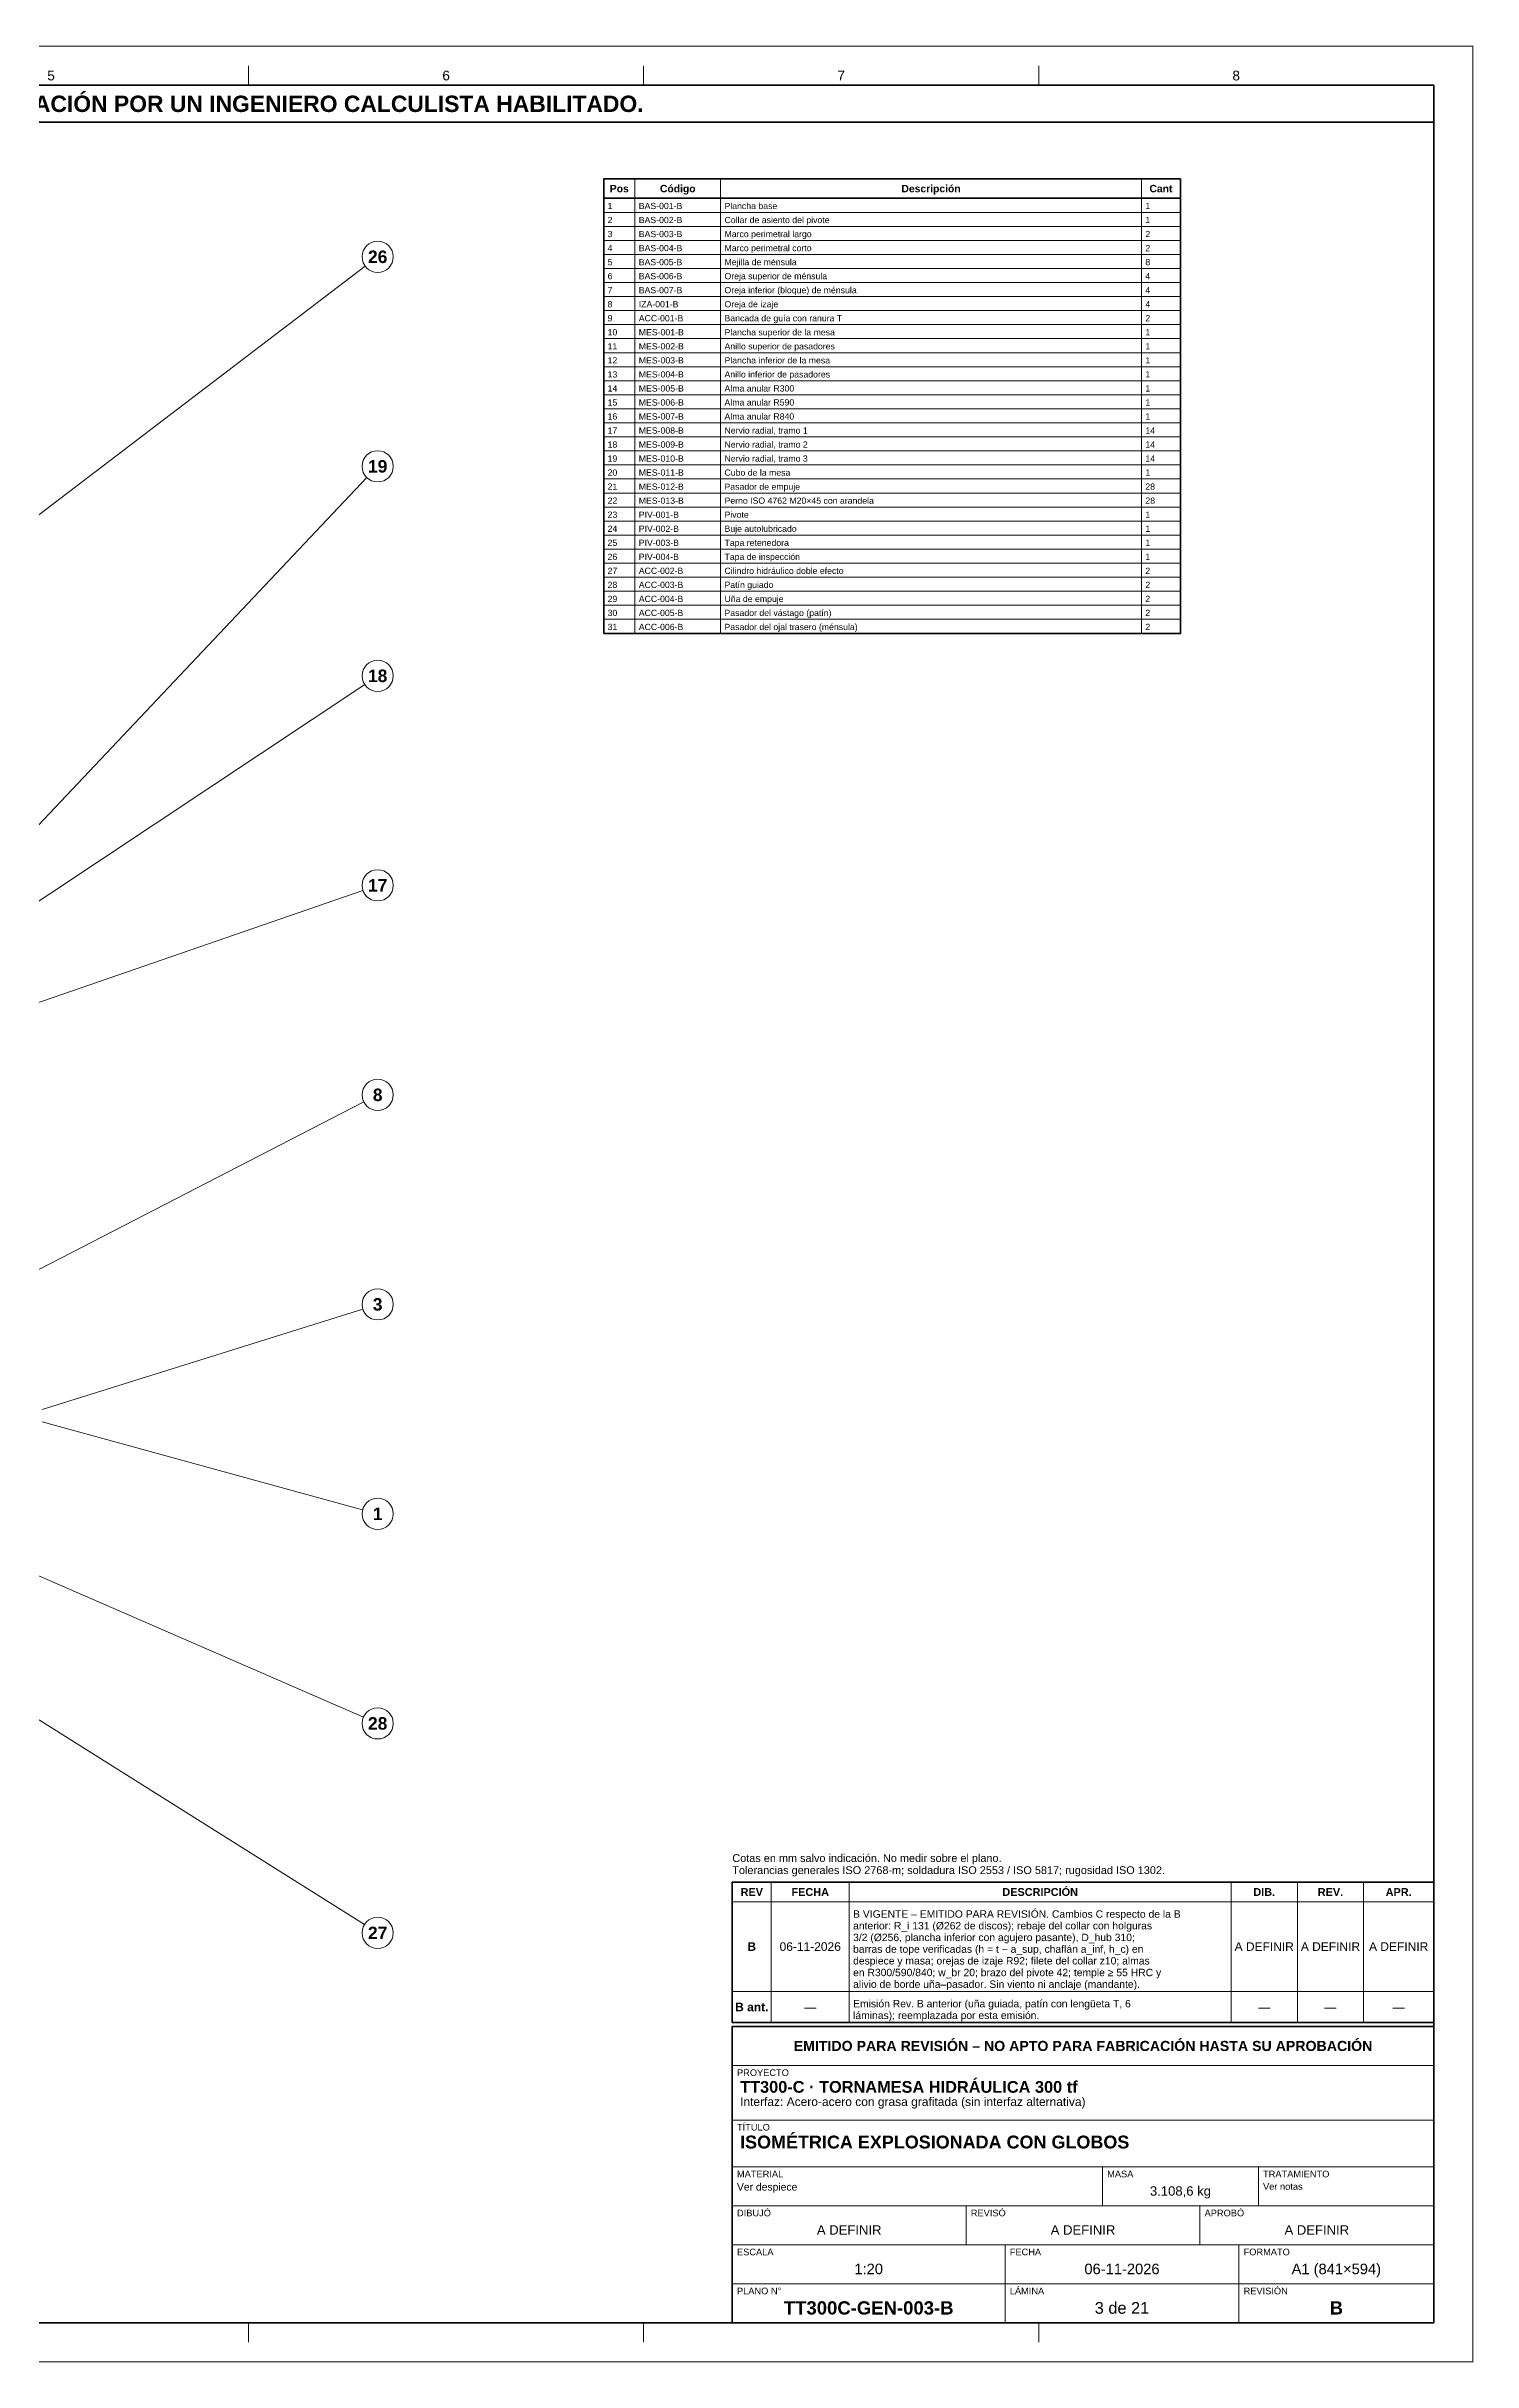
# Model space of a CAD drawing. Header units: millimetres. Extents: x 0 to 841, y 0 to 594.
# Drawn here: x 475 to 841, y 0 to 594 of the extents above; entities that cross this region are included whole.
import ezdxf
from ezdxf.enums import TextEntityAlignment as Align

# ---------------------------------------------------------------- set-up
doc = ezdxf.new("R2010")
doc.units = ezdxf.units.MM
for name, color, linetype, lineweight in [('COTA', 7, 'CONTINUOUS', 18), ('FINA', 7, 'CONTINUOUS', 18), ('MARCO', 7, 'CONTINUOUS', 70), ('TXT', 7, 'CONTINUOUS', 25), ('VIS', 7, 'CONTINUOUS', 50)]:
    doc.layers.add(name, color=color, linetype=linetype, lineweight=lineweight)
doc.styles.add('STD', font='LiberationSans-Regular.ttf')
doc.styles.add('STDB', font='LiberationSans-Bold.ttf')

msp = doc.modelspace()

# ---------------------------------------------------------------- linework, layer by layer
at = {"layer": 'COTA'}
for p, q in [((327.15, 362.89), (556.82, 537.58)), ((390.73, 307.34), (557.25, 483.34)), ((369.61, 306.06), (556.67, 430.29)), ((345.11, 304.58), (556.22, 377.44)), ((428.7, 257.34), (556.44, 323.17)), ((473.87, 244.32), (556.18, 270.06)), ((473.87, 241.09), (556.14, 218.56)), ((400.74, 233.01), (556.33, 165.35)), ((367.38, 231.16), (556.61, 112.13))]:
    msp.add_line(p, q, dxfattribs=at)
at = {"layer": 'FINA'}
for p, q in [((526.88, 584), (526.88, 589)), ((628.25, 584), (628.25, 589)), ((729.62, 584), (729.62, 589)), ((626, 560), (626, 443.4)), ((648, 560), (648, 443.4)), ((756, 560), (756, 443.4)), ((618, 555), (766, 555)), ((618, 551.4), (766, 551.4)), ((618, 547.8), (766, 547.8)), ((618, 544.2), (766, 544.2)), ((618, 540.6), (766, 540.6)), ((618, 537), (766, 537)), ((618, 533.4), (766, 533.4)), ((618, 529.8), (766, 529.8)), ((618, 526.2), (766, 526.2)), ((618, 522.6), (766, 522.6)), ((618, 519), (766, 519)), ((618, 515.4), (766, 515.4)), ((618, 511.8), (766, 511.8)), ((618, 508.2), (766, 508.2)), ((618, 504.6), (766, 504.6)), ((618, 501), (766, 501)), ((618, 497.4), (766, 497.4)), ((618, 493.8), (766, 493.8)), ((618, 490.2), (766, 490.2)), ((618, 486.6), (766, 486.6)), ((618, 483), (766, 483)), ((618, 479.4), (766, 479.4)), ((618, 475.8), (766, 475.8)), ((618, 472.2), (766, 472.2)), ((618, 468.6), (766, 468.6)), ((618, 465), (766, 465)), ((618, 461.4), (766, 461.4)), ((618, 457.8), (766, 457.8)), ((618, 454.2), (766, 454.2)), ((618, 450.6), (766, 450.6)), ((618, 447), (766, 447)), ((661, 87), (661, 123)), ((681, 87), (681, 123)), ((779, 87), (779, 123)), ((796, 87), (796, 123)), ((813, 87), (813, 123)), ((651, 118), (831, 118)), ((651, 95), (831, 95)), ((651, 87), (831, 87)), ((651, 86), (831, 86)), ((651, 76), (831, 76)), ((651, 62), (831, 62)), ((651, 50), (831, 50)), ((746, 40), (746, 50)), ((786, 40), (786, 50)), ((651, 40), (831, 40)), ((711, 30), (711, 40)), ((771, 30), (771, 40)), ((651, 30), (831, 30)), ((721, 20), (721, 30)), ((781, 20), (781, 30)), ((651, 20), (831, 20)), ((721, 10), (721, 20)), ((781, 10), (781, 20)), ((526.88, 10), (526.88, 5)), ((628.25, 10), (628.25, 5)), ((729.62, 10), (729.62, 5))]:
    msp.add_line(p, q, dxfattribs=at)
msp.add_lwpolyline([(0, 0), (841, 0), (841, 594), (0, 594)], close=True, dxfattribs=at)
for centre in [(560, 540), (560, 486.25), (560, 432.5), (560, 378.75), (560, 325), (560, 271.25), (560, 217.5), (560, 163.75), (560, 110)]:
    msp.add_circle(centre, 4, dxfattribs=at)
at = {"layer": 'MARCO'}
for points in [[(20, 10), (831, 10), (831, 584), (20, 584)], [(20, 574.5), (831, 574.5), (831, 584), (20, 584)], [(651, 87), (831, 87), (831, 123), (651, 123)], [(651, 10), (831, 10), (831, 86), (651, 86)]]:
    msp.add_lwpolyline(points, close=True, dxfattribs=at)
at = {"layer": 'VIS'}
for p, q in [((618, 560), (618, 443.4)), ((766, 560), (766, 443.4)), ((618, 443.4), (766, 443.4))]:
    msp.add_line(p, q, dxfattribs=at)
msp.add_lwpolyline([(618, 555), (766, 555), (766, 560), (618, 560)], close=True, dxfattribs=at)

# ---------------------------------------------------------------- texts
at = {"layer": 'TXT'}
for s, height, style, p in [('ESTOS PLANOS NO SON VÁLIDOS PARA FABRICACIÓN HASTA SU REVISIÓN Y APROBACIÓN POR UN INGENIERO CALCULISTA HABILITADO.', 4.2, 'STDB', (425.5, 579.25)), ('5', 2.5, 'STD', (476.19, 586.5)), ('6', 2.5, 'STD', (577.56, 586.5)), ('7', 2.5, 'STD', (678.94, 586.5)), ('8', 2.5, 'STD', (780.31, 586.5)), ('Pos', 1.9, 'STDB', (622, 557.5)), ('Código', 1.9, 'STDB', (637, 557.5)), ('Descripción', 1.9, 'STDB', (702, 557.5)), ('Cant', 1.9, 'STDB', (761, 557.5)), ('26', 3.2, 'STDB', (560, 540)), ('19', 3.2, 'STDB', (560, 486.25)), ('18', 3.2, 'STDB', (560, 432.5)), ('17', 3.2, 'STDB', (560, 378.75)), ('8', 3.2, 'STDB', (560, 325)), ('3', 3.2, 'STDB', (560, 271.25)), ('1', 3.2, 'STDB', (560, 217.5)), ('28', 3.2, 'STDB', (560, 163.75)), ('REV', 2, 'STDB', (656, 120.5)), ('FECHA', 2, 'STDB', (671, 120.5)), ('DESCRIPCIÓN', 2, 'STDB', (730, 120.5)), ('DIB.', 2, 'STDB', (787.5, 120.5)), ('REV.', 2, 'STDB', (804.5, 120.5)), ('APR.', 2, 'STDB', (822, 120.5)), ('27', 3.2, 'STDB', (560, 110)), ('B', 2.2, 'STDB', (656, 106.5)), ('06-11-2026', 2.2, 'STD', (671, 106.5)), ('A DEFINIR', 2.2, 'STD', (787.5, 106.5)), ('A DEFINIR', 2.2, 'STD', (804.5, 106.5)), ('A DEFINIR', 2.2, 'STD', (822, 106.5)), ('B ant.', 2.2, 'STDB', (656, 91)), ('—', 2.2, 'STD', (671, 91)), ('—', 2.2, 'STD', (787.5, 91)), ('—', 2.2, 'STD', (804.5, 91)), ('—', 2.2, 'STD', (822, 91)), ('EMITIDO PARA REVISIÓN – NO APTO PARA FABRICACIÓN HASTA SU APROBACIÓN', 2.6, 'STDB', (741, 81)), ('3.108,6 kg', 2.4, 'STD', (766, 43.8)), ('A DEFINIR', 2.4, 'STD', (681, 33.8)), ('A DEFINIR', 2.4, 'STD', (741, 33.8)), ('A DEFINIR', 2.4, 'STD', (801, 33.8)), ('1:20', 2.7, 'STD', (686, 23.8)), ('06-11-2026', 2.7, 'STD', (751, 23.8)), ('A1 (841×594)', 2.7, 'STD', (806, 23.8)), ('TT300C-GEN-003-B', 3.4, 'STDB', (686, 13.8)), ('3 de 21', 3, 'STD', (751, 13.8)), ('B', 3.4, 'STDB', (806, 13.8))]:
    msp.add_text(s, height=height, dxfattribs=dict(at, style=style)).set_placement(p, align=Align.MIDDLE_CENTER)
at = {"layer": 'TXT', "style": 'STD'}
for s, p in [('1', (619, 553.04)), ('BAS-001-B', (627, 553.04)), ('Plancha base', (649, 553.04)), ('1', (757, 553.04)), ('3', (619, 545.84)), ('2', (619, 549.44)), ('BAS-002-B', (627, 549.44)), ('BAS-003-B', (627, 545.84)), ('Collar de asiento del pivote', (649, 549.44)), ('Marco perimetral largo', (649, 545.84)), ('2', (757, 545.84)), ('1', (757, 549.44)), ('4', (619, 542.24)), ('BAS-004-B', (627, 542.24)), ('Marco perimetral corto', (649, 542.24)), ('2', (757, 542.24)), ('5', (619, 538.64)), ('6', (619, 535.04)), ('BAS-005-B', (627, 538.64)), ('BAS-006-B', (627, 535.04)), ('Oreja superior de ménsula', (649, 535.04)), ('Mejilla de ménsula', (649, 538.64)), ('4', (757, 535.04)), ('8', (757, 538.64)), ('8', (619, 527.84)), ('7', (619, 531.44)), ('BAS-007-B', (627, 531.44)), ('IZA-001-B', (627, 527.84)), ('Oreja inferior (bloque) de ménsula', (649, 531.44)), ('Oreja de izaje', (649, 527.84)), ('4', (757, 531.44)), ('9', (619, 524.24)), ('ACC-001-B', (627, 524.24)), ('Bancada de guía con ranura T', (649, 524.24)), ('4', (757, 527.84)), ('2', (757, 524.24)), ('10', (619, 520.64)), ('11', (619, 517.04)), ('MES-001-B', (627, 520.64)), ('MES-002-B', (627, 517.04)), ('Anillo superior de pasadores', (649, 517.04)), ('Plancha superior de la mesa', (649, 520.64)), ('1', (757, 520.64)), ('1', (757, 517.04)), ('12', (619, 513.44)), ('MES-003-B', (627, 513.44)), ('Plancha inferior de la mesa', (649, 513.44)), ('1', (757, 513.44)), ('13', (619, 509.84)), ('14', (619, 506.24)), ('MES-004-B', (627, 509.84)), ('MES-005-B', (627, 506.24)), ('Anillo inferior de pasadores', (649, 509.84)), ('Alma anular R300', (649, 506.24)), ('1', (757, 509.84)), ('1', (757, 506.24)), ('15', (619, 502.64)), ('16', (619, 499.04)), ('MES-006-B', (627, 502.64)), ('MES-007-B', (627, 499.04)), ('Alma anular R590', (649, 502.64)), ('Alma anular R840', (649, 499.04)), ('1', (757, 502.64)), ('1', (757, 499.04)), ('17', (619, 495.44)), ('MES-008-B', (627, 495.44)), ('Nervio radial, tramo 1', (649, 495.44)), ('14', (757, 495.44)), ('18', (619, 491.84)), ('19', (619, 488.24)), ('MES-009-B', (627, 491.84)), ('MES-010-B', (627, 488.24)), ('Nervio radial, tramo 2', (649, 491.84)), ('Nervio radial, tramo 3', (649, 488.24)), ('14', (757, 491.84)), ('14', (757, 488.24)), ('20', (619, 484.64)), ('21', (619, 481.04)), ('MES-011-B', (627, 484.64)), ('MES-012-B', (627, 481.04)), ('Cubo de la mesa', (649, 484.64)), ('Pasador de empuje', (649, 481.04)), ('28', (757, 481.04)), ('1', (757, 484.64)), ('22', (619, 477.44)), ('MES-013-B', (627, 477.44)), ('Perno ISO 4762 M20×45 con arandela', (649, 477.44)), ('28', (757, 477.44)), ('23', (619, 473.84)), ('24', (619, 470.24)), ('PIV-001-B', (627, 473.84)), ('PIV-002-B', (627, 470.24)), ('Pivote', (649, 473.84)), ('Buje autolubricado', (649, 470.24)), ('1', (757, 473.84)), ('1', (757, 470.24)), ('25', (619, 466.64)), ('26', (619, 463.04)), ('PIV-003-B', (627, 466.64)), ('PIV-004-B', (627, 463.04)), ('Tapa retenedora', (649, 466.64)), ('Tapa de inspección', (649, 463.04)), ('1', (757, 466.64)), ('1', (757, 463.04)), ('27', (619, 459.44)), ('ACC-002-B', (627, 459.44)), ('Cilindro hidráulico doble efecto', (649, 459.44)), ('2', (757, 459.44)), ('28', (619, 455.84)), ('29', (619, 452.24)), ('ACC-003-B', (627, 455.84)), ('ACC-004-B', (627, 452.24)), ('Uña de empuje', (649, 452.24)), ('Patín guiado', (649, 455.84)), ('2', (757, 455.84)), ('2', (757, 452.24)), ('30', (619, 448.64)), ('31', (619, 445.04)), ('ACC-005-B', (627, 448.64)), ('ACC-006-B', (627, 445.04)), ('Pasador del vástago (patín)', (649, 448.64)), ('Pasador del ojal trasero (ménsula)', (649, 445.04)), ('2', (757, 448.64)), ('2', (757, 445.04))]:
    msp.add_text(s, height=1.6, dxfattribs=at).set_placement(p, align=Align.MIDDLE_LEFT)
for s, p in [('Tolerancias generales ISO 2768-m; soldadura ISO 2553 / ISO 5817; rugosidad ISO 1302.', (651, 124.5)), ('Cotas en mm salvo indicación. No medir sobre el plano.', (651, 127.6))]:
    msp.add_text(s, height=2, dxfattribs=at).set_placement(p, align=Align.BOTTOM_LEFT)
at = {"layer": 'TXT'}
for s, height, style, p in [('anterior: R_i 131 (Ø262 de discos); rebaje del collar con holguras', 1.9, 'STD', (682, 112.8)), ('B VIGENTE – EMITIDO PARA REVISIÓN. Cambios C respecto de la B', 1.9, 'STD', (682, 115.8)), ('3/2 (Ø256, plancha inferior con agujero pasante), D_hub 310;', 1.9, 'STD', (682, 109.8)), ('barras de tope verificadas (h = t − a_sup, chaflán a_inf, h_c) en', 1.9, 'STD', (682, 106.8)), ('despiece y masa; orejas de izaje R92; filete del collar z10; almas', 1.9, 'STD', (682, 103.8)), ('en R300/590/840; w_br 20; brazo del pivote 42; temple ≥ 55 HRC y', 1.9, 'STD', (682, 100.8)), ('alivio de borde uña–pasador. Sin viento ni anclaje (mandante).', 1.9, 'STD', (682, 97.8)), ('láminas); reemplazada por esta emisión.', 1.9, 'STD', (682, 89.8)), ('Emisión Rev. B anterior (uña guiada, patín con lengüeta T, 6', 1.9, 'STD', (682, 92.8)), ('PROYECTO', 1.7, 'STD', (652.2, 75)), ('TT300-C · TORNAMESA HIDRÁULICA 300 tf', 3, 'STDB', (653, 72)), ('Interfaz: Acero-acero con grasa grafitada (sin interfaz alternativa)', 2.2, 'STD', (653, 67.8)), ('TÍTULO', 1.7, 'STD', (652.2, 61)), ('ISOMÉTRICA EXPLOSIONADA CON GLOBOS', 3.3, 'STDB', (653, 58)), ('MATERIAL', 1.7, 'STD', (652.2, 49)), ('MASA', 1.7, 'STD', (747.2, 49)), ('TRATAMIENTO', 1.7, 'STD', (787.2, 49)), ('Ver despiece', 1.9, 'STD', (652.2, 45.8)), ('Ver notas', 1.7, 'STD', (787.2, 45.8)), ('DIBUJÓ', 1.7, 'STD', (652.2, 39)), ('REVISÓ', 1.7, 'STD', (712.2, 39)), ('APROBÓ', 1.7, 'STD', (772.2, 39)), ('ESCALA', 1.7, 'STD', (652.2, 29)), ('FECHA', 1.7, 'STD', (722.2, 29)), ('FORMATO', 1.7, 'STD', (782.2, 29)), ('PLANO N°', 1.7, 'STD', (652.2, 19)), ('LÁMINA', 1.7, 'STD', (722.2, 19)), ('REVISIÓN', 1.7, 'STD', (782.2, 19))]:
    msp.add_text(s, height=height, dxfattribs=dict(at, style=style)).set_placement(p, align=Align.TOP_LEFT)

doc.saveas('drawing.dxf')
